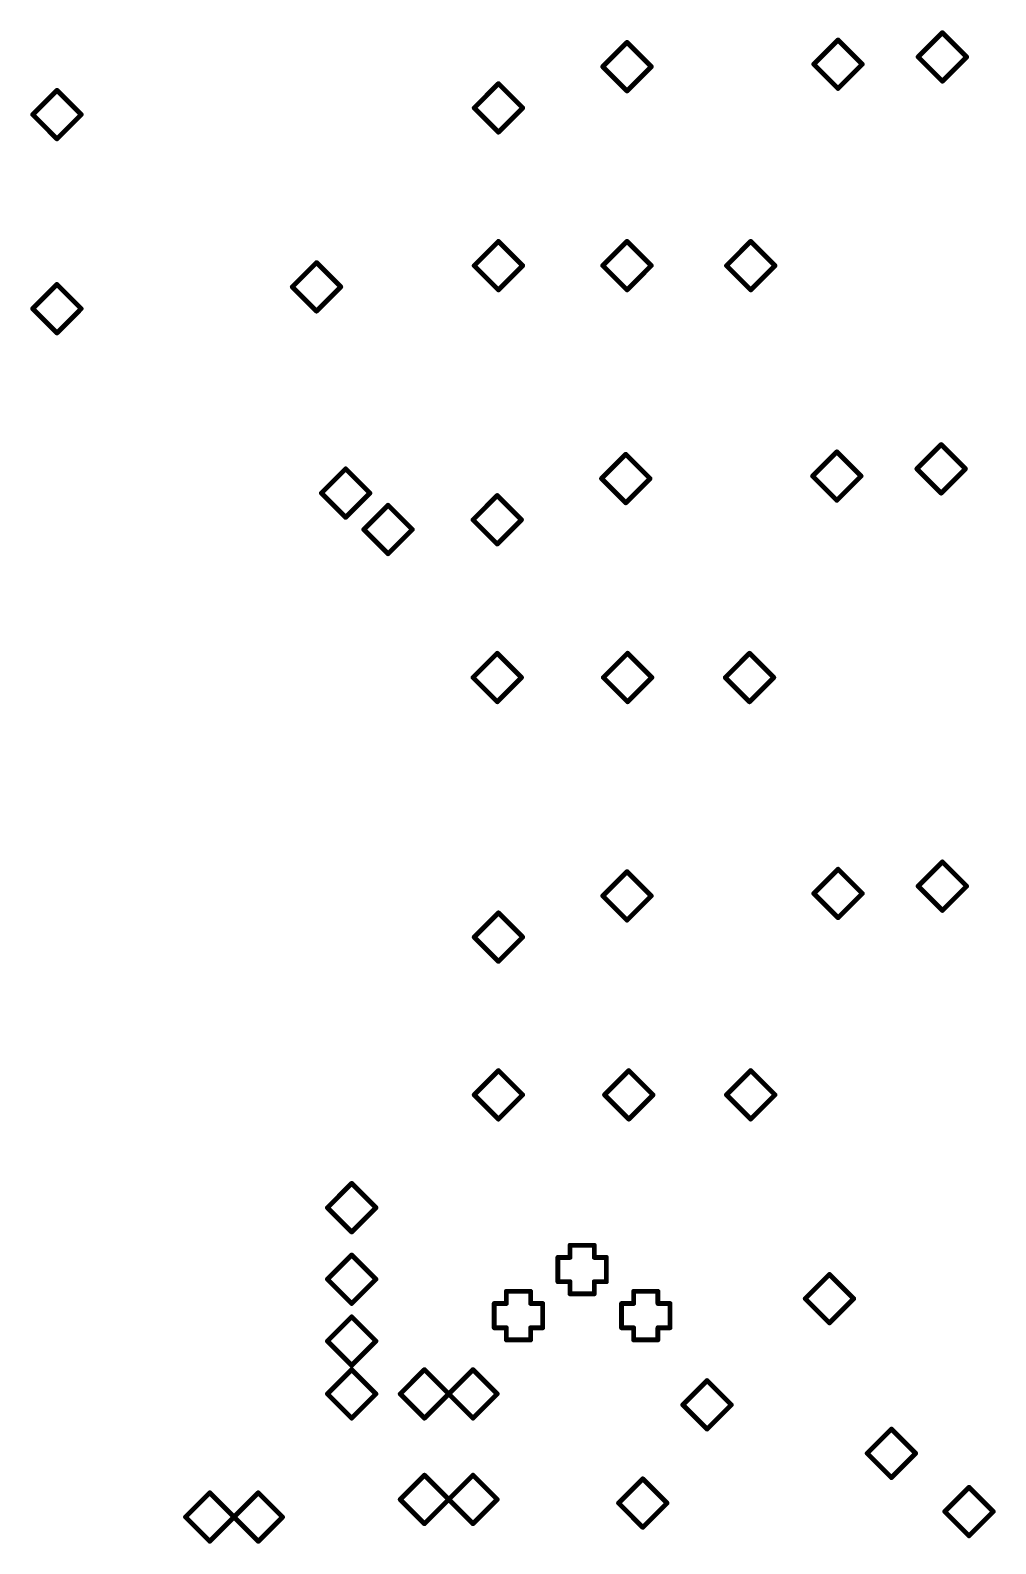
# Model space of a CAD drawing. Header units: inches. Extents: x 0 to 280, y 0 to 265.
# Drawn here: x 38.5 to 78.3, y 68.9 to 131.3 of the extents above; entities that cross this region are included whole.
import ezdxf

# ---------------------------------------------------------------- set-up
doc = ezdxf.new("R2010")
doc.units = ezdxf.units.IN
doc.layers.add('Drill Drawing', color=1, linetype='Continuous')

msp = doc.modelspace()

# ---------------------------------------------------------------- linework, layer by layer
at = {"layer": 'Drill Drawing'}
for points in [[(75.1, 130.175, 0.2, 0.2, 0), (76.1, 131.175, 0.2, 0.2, 0)], [(76.1, 131.175, 0.2, 0.2, 0), (77.1, 130.175, 0.2, 0.2, 0)], [(62.1, 129.775, 0.2, 0.2, 0), (63.1, 130.775, 0.2, 0.2, 0)], [(63.1, 130.775, 0.2, 0.2, 0), (64.1, 129.775, 0.2, 0.2, 0)], [(70.8, 129.875, 0.2, 0.2, 0), (71.8, 130.875, 0.2, 0.2, 0)], [(71.8, 130.875, 0.2, 0.2, 0), (72.8, 129.875, 0.2, 0.2, 0)], [(62.1, 129.775, 0.2, 0.2, 0), (63.1, 128.775, 0.2, 0.2, 0)], [(63.1, 128.775, 0.2, 0.2, 0), (64.1, 129.775, 0.2, 0.2, 0)], [(70.8, 129.875, 0.2, 0.2, 0), (71.8, 128.875, 0.2, 0.2, 0)], [(71.8, 128.875, 0.2, 0.2, 0), (72.8, 129.875, 0.2, 0.2, 0)], [(75.1, 130.175, 0.2, 0.2, 0), (76.1, 129.175, 0.2, 0.2, 0)], [(76.1, 129.175, 0.2, 0.2, 0), (77.1, 130.175, 0.2, 0.2, 0)], [(56.8, 128.075, 0.2, 0.2, 0), (57.8, 129.075, 0.2, 0.2, 0)], [(57.8, 129.075, 0.2, 0.2, 0), (58.8, 128.075, 0.2, 0.2, 0)], [(38.6, 127.8, 0.2, 0.2, 0), (39.6, 128.8, 0.2, 0.2, 0)], [(39.6, 128.8, 0.2, 0.2, 0), (40.6, 127.8, 0.2, 0.2, 0)], [(38.6, 127.8, 0.2, 0.2, 0), (39.6, 126.8, 0.2, 0.2, 0)], [(39.6, 126.8, 0.2, 0.2, 0), (40.6, 127.8, 0.2, 0.2, 0)], [(56.8, 128.075, 0.2, 0.2, 0), (57.8, 127.075, 0.2, 0.2, 0)], [(57.8, 127.075, 0.2, 0.2, 0), (58.8, 128.075, 0.2, 0.2, 0)], [(56.8, 121.575, 0.2, 0.2, 0), (57.8, 122.575, 0.2, 0.2, 0)], [(57.8, 122.575, 0.2, 0.2, 0), (58.8, 121.575, 0.2, 0.2, 0)], [(62.1, 121.575, 0.2, 0.2, 0), (63.1, 122.575, 0.2, 0.2, 0)], [(63.1, 122.575, 0.2, 0.2, 0), (64.1, 121.575, 0.2, 0.2, 0)], [(67.2, 121.575, 0.2, 0.2, 0), (68.2, 122.575, 0.2, 0.2, 0)], [(68.2, 122.575, 0.2, 0.2, 0), (69.2, 121.575, 0.2, 0.2, 0)], [(49.3, 120.7, 0.2, 0.2, 0), (50.3, 121.7, 0.2, 0.2, 0)], [(50.3, 121.7, 0.2, 0.2, 0), (51.3, 120.7, 0.2, 0.2, 0)], [(56.8, 121.575, 0.2, 0.2, 0), (57.8, 120.575, 0.2, 0.2, 0)], [(57.8, 120.575, 0.2, 0.2, 0), (58.8, 121.575, 0.2, 0.2, 0)], [(62.1, 121.575, 0.2, 0.2, 0), (63.1, 120.575, 0.2, 0.2, 0)], [(63.1, 120.575, 0.2, 0.2, 0), (64.1, 121.575, 0.2, 0.2, 0)], [(67.2, 121.575, 0.2, 0.2, 0), (68.2, 120.575, 0.2, 0.2, 0)], [(68.2, 120.575, 0.2, 0.2, 0), (69.2, 121.575, 0.2, 0.2, 0)], [(38.6, 119.8, 0.2, 0.2, 0), (39.6, 120.8, 0.2, 0.2, 0)], [(39.6, 120.8, 0.2, 0.2, 0), (40.6, 119.8, 0.2, 0.2, 0)], [(49.3, 120.7, 0.2, 0.2, 0), (50.3, 119.7, 0.2, 0.2, 0)], [(50.3, 119.7, 0.2, 0.2, 0), (51.3, 120.7, 0.2, 0.2, 0)], [(38.6, 119.8, 0.2, 0.2, 0), (39.6, 118.8, 0.2, 0.2, 0)], [(39.6, 118.8, 0.2, 0.2, 0), (40.6, 119.8, 0.2, 0.2, 0)], [(75.05, 113.2, 0.2, 0.2, 0), (76.05, 114.2, 0.2, 0.2, 0)], [(76.05, 114.2, 0.2, 0.2, 0), (77.05, 113.2, 0.2, 0.2, 0)], [(62.05, 112.8, 0.2, 0.2, 0), (63.05, 113.8, 0.2, 0.2, 0)], [(63.05, 113.8, 0.2, 0.2, 0), (64.05, 112.8, 0.2, 0.2, 0)], [(70.75, 112.9, 0.2, 0.2, 0), (71.75, 113.9, 0.2, 0.2, 0)], [(71.75, 113.9, 0.2, 0.2, 0), (72.75, 112.9, 0.2, 0.2, 0)], [(50.5, 112.2, 0.2, 0.2, 0), (51.5, 113.2, 0.2, 0.2, 0)], [(51.5, 113.2, 0.2, 0.2, 0), (52.5, 112.2, 0.2, 0.2, 0)], [(62.05, 112.8, 0.2, 0.2, 0), (63.05, 111.8, 0.2, 0.2, 0)], [(63.05, 111.8, 0.2, 0.2, 0), (64.05, 112.8, 0.2, 0.2, 0)], [(70.75, 112.9, 0.2, 0.2, 0), (71.75, 111.9, 0.2, 0.2, 0)], [(71.75, 111.9, 0.2, 0.2, 0), (72.75, 112.9, 0.2, 0.2, 0)], [(75.05, 113.2, 0.2, 0.2, 0), (76.05, 112.2, 0.2, 0.2, 0)], [(76.05, 112.2, 0.2, 0.2, 0), (77.05, 113.2, 0.2, 0.2, 0)], [(50.5, 112.2, 0.2, 0.2, 0), (51.5, 111.2, 0.2, 0.2, 0)], [(51.5, 111.2, 0.2, 0.2, 0), (52.5, 112.2, 0.2, 0.2, 0)], [(52.25, 110.7, 0.2, 0.2, 0), (53.25, 111.7, 0.2, 0.2, 0)], [(53.25, 111.7, 0.2, 0.2, 0), (54.25, 110.7, 0.2, 0.2, 0)], [(56.75, 111.1, 0.2, 0.2, 0), (57.75, 112.1, 0.2, 0.2, 0)], [(57.75, 112.1, 0.2, 0.2, 0), (58.75, 111.1, 0.2, 0.2, 0)], [(56.75, 111.1, 0.2, 0.2, 0), (57.75, 110.1, 0.2, 0.2, 0)], [(57.75, 110.1, 0.2, 0.2, 0), (58.75, 111.1, 0.2, 0.2, 0)], [(52.25, 110.7, 0.2, 0.2, 0), (53.25, 109.7, 0.2, 0.2, 0)], [(53.25, 109.7, 0.2, 0.2, 0), (54.25, 110.7, 0.2, 0.2, 0)], [(56.75, 104.6, 0.2, 0.2, 0), (57.75, 105.6, 0.2, 0.2, 0)], [(57.75, 105.6, 0.2, 0.2, 0), (58.75, 104.6, 0.2, 0.2, 0)], [(62.124, 104.6, 0.2, 0.2, 0), (63.124, 105.6, 0.2, 0.2, 0)], [(63.124, 105.6, 0.2, 0.2, 0), (64.124, 104.6, 0.2, 0.2, 0)], [(67.15, 104.6, 0.2, 0.2, 0), (68.15, 105.6, 0.2, 0.2, 0)], [(68.15, 105.6, 0.2, 0.2, 0), (69.15, 104.6, 0.2, 0.2, 0)], [(56.75, 104.6, 0.2, 0.2, 0), (57.75, 103.6, 0.2, 0.2, 0)], [(57.75, 103.6, 0.2, 0.2, 0), (58.75, 104.6, 0.2, 0.2, 0)], [(62.124, 104.6, 0.2, 0.2, 0), (63.124, 103.6, 0.2, 0.2, 0)], [(63.124, 103.6, 0.2, 0.2, 0), (64.124, 104.6, 0.2, 0.2, 0)], [(67.15, 104.6, 0.2, 0.2, 0), (68.15, 103.6, 0.2, 0.2, 0)], [(68.15, 103.6, 0.2, 0.2, 0), (69.15, 104.6, 0.2, 0.2, 0)], [(62.1, 95.6, 0.2, 0.2, 0), (63.1, 96.6, 0.2, 0.2, 0)], [(63.1, 96.6, 0.2, 0.2, 0), (64.1, 95.6, 0.2, 0.2, 0)], [(70.8, 95.7, 0.2, 0.2, 0), (71.8, 96.7, 0.2, 0.2, 0)], [(71.8, 96.7, 0.2, 0.2, 0), (72.8, 95.7, 0.2, 0.2, 0)], [(75.1, 96, 0.2, 0.2, 0), (76.1, 97, 0.2, 0.2, 0)], [(76.1, 97, 0.2, 0.2, 0), (77.1, 96, 0.2, 0.2, 0)], [(75.1, 96, 0.2, 0.2, 0), (76.1, 95, 0.2, 0.2, 0)], [(76.1, 95, 0.2, 0.2, 0), (77.1, 96, 0.2, 0.2, 0)], [(62.1, 95.6, 0.2, 0.2, 0), (63.1, 94.6, 0.2, 0.2, 0)], [(63.1, 94.6, 0.2, 0.2, 0), (64.1, 95.6, 0.2, 0.2, 0)], [(70.8, 95.7, 0.2, 0.2, 0), (71.8, 94.7, 0.2, 0.2, 0)], [(71.8, 94.7, 0.2, 0.2, 0), (72.8, 95.7, 0.2, 0.2, 0)], [(56.8, 93.9, 0.2, 0.2, 0), (57.8, 94.9, 0.2, 0.2, 0)], [(57.8, 94.9, 0.2, 0.2, 0), (58.8, 93.9, 0.2, 0.2, 0)], [(56.8, 93.9, 0.2, 0.2, 0), (57.8, 92.9, 0.2, 0.2, 0)], [(57.8, 92.9, 0.2, 0.2, 0), (58.8, 93.9, 0.2, 0.2, 0)], [(56.8, 87.4, 0.2, 0.2, 0), (57.8, 88.4, 0.2, 0.2, 0)], [(57.8, 88.4, 0.2, 0.2, 0), (58.8, 87.4, 0.2, 0.2, 0)], [(62.174, 87.4, 0.2, 0.2, 0), (63.174, 88.4, 0.2, 0.2, 0)], [(63.174, 88.4, 0.2, 0.2, 0), (64.174, 87.4, 0.2, 0.2, 0)], [(67.2, 87.4, 0.2, 0.2, 0), (68.2, 88.4, 0.2, 0.2, 0)], [(68.2, 88.4, 0.2, 0.2, 0), (69.2, 87.4, 0.2, 0.2, 0)], [(56.8, 87.4, 0.2, 0.2, 0), (57.8, 86.4, 0.2, 0.2, 0)], [(57.8, 86.4, 0.2, 0.2, 0), (58.8, 87.4, 0.2, 0.2, 0)], [(62.174, 87.4, 0.2, 0.2, 0), (63.174, 86.4, 0.2, 0.2, 0)], [(63.174, 86.4, 0.2, 0.2, 0), (64.174, 87.4, 0.2, 0.2, 0)], [(67.2, 87.4, 0.2, 0.2, 0), (68.2, 86.4, 0.2, 0.2, 0)], [(68.2, 86.4, 0.2, 0.2, 0), (69.2, 87.4, 0.2, 0.2, 0)], [(50.75, 82.75, 0.2, 0.2, 0), (51.75, 83.75, 0.2, 0.2, 0)], [(51.75, 83.75, 0.2, 0.2, 0), (52.75, 82.75, 0.2, 0.2, 0)], [(50.75, 82.75, 0.2, 0.2, 0), (51.75, 81.75, 0.2, 0.2, 0)], [(51.75, 81.75, 0.2, 0.2, 0), (52.75, 82.75, 0.2, 0.2, 0)], [(60.75, 80.7, 0.2, 0.2, 0), (60.75, 81.2, 0.2, 0.2, 0)], [(60.75, 81.2, 0.2, 0.2, 0), (61.75, 81.2, 0.2, 0.2, 0)], [(61.75, 80.7, 0.2, 0.2, 0), (61.75, 81.2, 0.2, 0.2, 0)], [(50.75, 79.8, 0.2, 0.2, 0), (51.75, 80.8, 0.2, 0.2, 0)], [(51.75, 80.8, 0.2, 0.2, 0), (52.75, 79.8, 0.2, 0.2, 0)], [(60.25, 79.7, 0.2, 0.2, 0), (60.25, 80.7, 0.2, 0.2, 0)], [(60.25, 80.7, 0.2, 0.2, 0), (60.75, 80.7, 0.2, 0.2, 0)], [(61.75, 80.7, 0.2, 0.2, 0), (62.25, 80.7, 0.2, 0.2, 0)], [(62.25, 79.7, 0.2, 0.2, 0), (62.25, 80.7, 0.2, 0.2, 0)], [(50.75, 79.8, 0.2, 0.2, 0), (51.75, 78.8, 0.2, 0.2, 0)], [(51.75, 78.8, 0.2, 0.2, 0), (52.75, 79.8, 0.2, 0.2, 0)], [(70.446, 79, 0.2, 0.2, 0), (71.446, 80, 0.2, 0.2, 0)], [(71.446, 80, 0.2, 0.2, 0), (72.446, 79, 0.2, 0.2, 0)], [(58.126, 78.8, 0.2, 0.2, 0), (58.126, 79.3, 0.2, 0.2, 0)], [(58.126, 79.3, 0.2, 0.2, 0), (59.126, 79.3, 0.2, 0.2, 0)], [(59.126, 78.8, 0.2, 0.2, 0), (59.126, 79.3, 0.2, 0.2, 0)], [(60.25, 79.7, 0.2, 0.2, 0), (60.75, 79.7, 0.2, 0.2, 0)], [(60.75, 79.2, 0.2, 0.2, 0), (60.75, 79.7, 0.2, 0.2, 0)], [(60.75, 79.2, 0.2, 0.2, 0), (61.75, 79.2, 0.2, 0.2, 0)], [(61.75, 79.7, 0.2, 0.2, 0), (62.25, 79.7, 0.2, 0.2, 0)], [(61.75, 79.2, 0.2, 0.2, 0), (61.75, 79.7, 0.2, 0.2, 0)], [(63.374, 78.8, 0.2, 0.2, 0), (63.374, 79.3, 0.2, 0.2, 0)], [(63.374, 79.3, 0.2, 0.2, 0), (64.374, 79.3, 0.2, 0.2, 0)], [(64.374, 78.8, 0.2, 0.2, 0), (64.374, 79.3, 0.2, 0.2, 0)], [(57.626, 77.8, 0.2, 0.2, 0), (57.626, 78.8, 0.2, 0.2, 0)], [(57.626, 78.8, 0.2, 0.2, 0), (58.126, 78.8, 0.2, 0.2, 0)], [(59.126, 78.8, 0.2, 0.2, 0), (59.626, 78.8, 0.2, 0.2, 0)], [(59.626, 77.8, 0.2, 0.2, 0), (59.626, 78.8, 0.2, 0.2, 0)], [(62.874, 77.8, 0.2, 0.2, 0), (62.874, 78.8, 0.2, 0.2, 0)], [(62.874, 78.8, 0.2, 0.2, 0), (63.374, 78.8, 0.2, 0.2, 0)], [(64.374, 78.8, 0.2, 0.2, 0), (64.874, 78.8, 0.2, 0.2, 0)], [(64.874, 77.8, 0.2, 0.2, 0), (64.874, 78.8, 0.2, 0.2, 0)], [(70.446, 79, 0.2, 0.2, 0), (71.446, 78, 0.2, 0.2, 0)], [(71.446, 78, 0.2, 0.2, 0), (72.446, 79, 0.2, 0.2, 0)], [(50.75, 77.25, 0.2, 0.2, 0), (51.75, 78.25, 0.2, 0.2, 0)], [(51.75, 78.25, 0.2, 0.2, 0), (52.75, 77.25, 0.2, 0.2, 0)], [(50.75, 77.25, 0.2, 0.2, 0), (51.75, 76.25, 0.2, 0.2, 0)], [(51.75, 76.25, 0.2, 0.2, 0), (52.75, 77.25, 0.2, 0.2, 0)], [(57.626, 77.8, 0.2, 0.2, 0), (58.126, 77.8, 0.2, 0.2, 0)], [(58.126, 77.3, 0.2, 0.2, 0), (58.126, 77.8, 0.2, 0.2, 0)], [(58.126, 77.3, 0.2, 0.2, 0), (59.126, 77.3, 0.2, 0.2, 0)], [(59.126, 77.8, 0.2, 0.2, 0), (59.626, 77.8, 0.2, 0.2, 0)], [(59.126, 77.3, 0.2, 0.2, 0), (59.126, 77.8, 0.2, 0.2, 0)], [(62.874, 77.8, 0.2, 0.2, 0), (63.374, 77.8, 0.2, 0.2, 0)], [(63.374, 77.3, 0.2, 0.2, 0), (63.374, 77.8, 0.2, 0.2, 0)], [(63.374, 77.3, 0.2, 0.2, 0), (64.374, 77.3, 0.2, 0.2, 0)], [(64.374, 77.8, 0.2, 0.2, 0), (64.874, 77.8, 0.2, 0.2, 0)], [(64.374, 77.3, 0.2, 0.2, 0), (64.374, 77.8, 0.2, 0.2, 0)], [(50.75, 75.075, 0.2, 0.2, 0), (51.75, 76.075, 0.2, 0.2, 0)], [(51.75, 76.075, 0.2, 0.2, 0), (52.75, 75.075, 0.2, 0.2, 0)], [(53.75, 75.075, 0.2, 0.2, 0), (54.75, 76.075, 0.2, 0.2, 0)], [(54.75, 76.075, 0.2, 0.2, 0), (55.75, 75.075, 0.2, 0.2, 0)], [(55.75, 75.075, 0.2, 0.2, 0), (56.75, 76.075, 0.2, 0.2, 0)], [(56.75, 76.075, 0.2, 0.2, 0), (57.75, 75.075, 0.2, 0.2, 0)], [(65.4, 74.625, 0.2, 0.2, 0), (66.4, 75.625, 0.2, 0.2, 0)], [(66.4, 75.625, 0.2, 0.2, 0), (67.4, 74.625, 0.2, 0.2, 0)], [(50.75, 75.075, 0.2, 0.2, 0), (51.75, 74.075, 0.2, 0.2, 0)], [(51.75, 74.075, 0.2, 0.2, 0), (52.75, 75.075, 0.2, 0.2, 0)], [(53.75, 75.075, 0.2, 0.2, 0), (54.75, 74.075, 0.2, 0.2, 0)], [(54.75, 74.075, 0.2, 0.2, 0), (55.75, 75.075, 0.2, 0.2, 0)], [(55.75, 75.075, 0.2, 0.2, 0), (56.75, 74.075, 0.2, 0.2, 0)], [(56.75, 74.075, 0.2, 0.2, 0), (57.75, 75.075, 0.2, 0.2, 0)], [(65.4, 74.625, 0.2, 0.2, 0), (66.4, 73.625, 0.2, 0.2, 0)], [(66.4, 73.625, 0.2, 0.2, 0), (67.4, 74.625, 0.2, 0.2, 0)], [(73, 72.625, 0.2, 0.2, 0), (74, 73.625, 0.2, 0.2, 0)], [(74, 73.625, 0.2, 0.2, 0), (75, 72.625, 0.2, 0.2, 0)], [(73, 72.625, 0.2, 0.2, 0), (74, 71.625, 0.2, 0.2, 0)], [(74, 71.625, 0.2, 0.2, 0), (75, 72.625, 0.2, 0.2, 0)], [(53.75, 70.725, 0.2, 0.2, 0), (54.75, 71.725, 0.2, 0.2, 0)], [(54.75, 71.725, 0.2, 0.2, 0), (55.75, 70.725, 0.2, 0.2, 0)], [(55.75, 70.725, 0.2, 0.2, 0), (56.75, 71.725, 0.2, 0.2, 0)], [(56.75, 71.725, 0.2, 0.2, 0), (57.75, 70.725, 0.2, 0.2, 0)], [(62.75, 70.575, 0.2, 0.2, 0), (63.75, 71.575, 0.2, 0.2, 0)], [(63.75, 71.575, 0.2, 0.2, 0), (64.75, 70.575, 0.2, 0.2, 0)], [(76.2, 70.225, 0.2, 0.2, 0), (77.2, 71.225, 0.2, 0.2, 0)], [(77.2, 71.225, 0.2, 0.2, 0), (78.2, 70.225, 0.2, 0.2, 0)], [(44.9, 70, 0.2, 0.2, 0), (45.9, 71, 0.2, 0.2, 0)], [(45.9, 71, 0.2, 0.2, 0), (46.9, 70, 0.2, 0.2, 0)], [(46.9, 70, 0.2, 0.2, 0), (47.9, 71, 0.2, 0.2, 0)], [(47.9, 71, 0.2, 0.2, 0), (48.9, 70, 0.2, 0.2, 0)], [(53.75, 70.725, 0.2, 0.2, 0), (54.75, 69.725, 0.2, 0.2, 0)], [(54.75, 69.725, 0.2, 0.2, 0), (55.75, 70.725, 0.2, 0.2, 0)], [(55.75, 70.725, 0.2, 0.2, 0), (56.75, 69.725, 0.2, 0.2, 0)], [(56.75, 69.725, 0.2, 0.2, 0), (57.75, 70.725, 0.2, 0.2, 0)], [(62.75, 70.575, 0.2, 0.2, 0), (63.75, 69.575, 0.2, 0.2, 0)], [(63.75, 69.575, 0.2, 0.2, 0), (64.75, 70.575, 0.2, 0.2, 0)], [(44.9, 70, 0.2, 0.2, 0), (45.9, 69, 0.2, 0.2, 0)], [(45.9, 69, 0.2, 0.2, 0), (46.9, 70, 0.2, 0.2, 0)], [(46.9, 70, 0.2, 0.2, 0), (47.9, 69, 0.2, 0.2, 0)], [(47.9, 69, 0.2, 0.2, 0), (48.9, 70, 0.2, 0.2, 0)], [(76.2, 70.225, 0.2, 0.2, 0), (77.2, 69.225, 0.2, 0.2, 0)], [(77.2, 69.225, 0.2, 0.2, 0), (78.2, 70.225, 0.2, 0.2, 0)]]:
    msp.add_lwpolyline(points, format="xyseb", dxfattribs=at)
for points in [[(76.05, 131.175, 0.1, 0.1, 1), (76.15, 131.175, 0.1, 0.1, 1)], [(76.05, 131.175, 0.1, 0.1, 1), (76.15, 131.175, 0.1, 0.1, 1)], [(63.05, 130.775, 0.1, 0.1, 1), (63.15, 130.775, 0.1, 0.1, 1)], [(63.05, 130.775, 0.1, 0.1, 1), (63.15, 130.775, 0.1, 0.1, 1)], [(71.75, 130.875, 0.1, 0.1, 1), (71.85, 130.875, 0.1, 0.1, 1)], [(71.75, 130.875, 0.1, 0.1, 1), (71.85, 130.875, 0.1, 0.1, 1)], [(62.05, 129.775, 0.1, 0.1, 1), (62.15, 129.775, 0.1, 0.1, 1)], [(62.05, 129.775, 0.1, 0.1, 1), (62.15, 129.775, 0.1, 0.1, 1)], [(64.05, 129.775, 0.1, 0.1, 1), (64.15, 129.775, 0.1, 0.1, 1)], [(64.05, 129.775, 0.1, 0.1, 1), (64.15, 129.775, 0.1, 0.1, 1)], [(70.75, 129.875, 0.1, 0.1, 1), (70.85, 129.875, 0.1, 0.1, 1)], [(70.75, 129.875, 0.1, 0.1, 1), (70.85, 129.875, 0.1, 0.1, 1)], [(72.75, 129.875, 0.1, 0.1, 1), (72.85, 129.875, 0.1, 0.1, 1)], [(72.75, 129.875, 0.1, 0.1, 1), (72.85, 129.875, 0.1, 0.1, 1)], [(75.05, 130.175, 0.1, 0.1, 1), (75.15, 130.175, 0.1, 0.1, 1)], [(75.05, 130.175, 0.1, 0.1, 1), (75.15, 130.175, 0.1, 0.1, 1)], [(77.05, 130.175, 0.1, 0.1, 1), (77.15, 130.175, 0.1, 0.1, 1)], [(77.05, 130.175, 0.1, 0.1, 1), (77.15, 130.175, 0.1, 0.1, 1)], [(57.75, 129.075, 0.1, 0.1, 1), (57.85, 129.075, 0.1, 0.1, 1)], [(57.75, 129.075, 0.1, 0.1, 1), (57.85, 129.075, 0.1, 0.1, 1)], [(76.05, 129.175, 0.1, 0.1, 1), (76.15, 129.175, 0.1, 0.1, 1)], [(76.05, 129.175, 0.1, 0.1, 1), (76.15, 129.175, 0.1, 0.1, 1)], [(39.55, 128.8, 0.1, 0.1, 1), (39.65, 128.8, 0.1, 0.1, 1)], [(39.55, 128.8, 0.1, 0.1, 1), (39.65, 128.8, 0.1, 0.1, 1)], [(63.05, 128.775, 0.1, 0.1, 1), (63.15, 128.775, 0.1, 0.1, 1)], [(63.05, 128.775, 0.1, 0.1, 1), (63.15, 128.775, 0.1, 0.1, 1)], [(71.75, 128.875, 0.1, 0.1, 1), (71.85, 128.875, 0.1, 0.1, 1)], [(71.75, 128.875, 0.1, 0.1, 1), (71.85, 128.875, 0.1, 0.1, 1)], [(38.55, 127.8, 0.1, 0.1, 1), (38.65, 127.8, 0.1, 0.1, 1)], [(38.55, 127.8, 0.1, 0.1, 1), (38.65, 127.8, 0.1, 0.1, 1)], [(40.55, 127.8, 0.1, 0.1, 1), (40.65, 127.8, 0.1, 0.1, 1)], [(40.55, 127.8, 0.1, 0.1, 1), (40.65, 127.8, 0.1, 0.1, 1)], [(56.75, 128.075, 0.1, 0.1, 1), (56.85, 128.075, 0.1, 0.1, 1)], [(56.75, 128.075, 0.1, 0.1, 1), (56.85, 128.075, 0.1, 0.1, 1)], [(58.75, 128.075, 0.1, 0.1, 1), (58.85, 128.075, 0.1, 0.1, 1)], [(58.75, 128.075, 0.1, 0.1, 1), (58.85, 128.075, 0.1, 0.1, 1)], [(39.55, 126.8, 0.1, 0.1, 1), (39.65, 126.8, 0.1, 0.1, 1)], [(39.55, 126.8, 0.1, 0.1, 1), (39.65, 126.8, 0.1, 0.1, 1)], [(57.75, 127.075, 0.1, 0.1, 1), (57.85, 127.075, 0.1, 0.1, 1)], [(57.75, 127.075, 0.1, 0.1, 1), (57.85, 127.075, 0.1, 0.1, 1)], [(57.75, 122.575, 0.1, 0.1, 1), (57.85, 122.575, 0.1, 0.1, 1)], [(57.75, 122.575, 0.1, 0.1, 1), (57.85, 122.575, 0.1, 0.1, 1)], [(63.05, 122.575, 0.1, 0.1, 1), (63.15, 122.575, 0.1, 0.1, 1)], [(63.05, 122.575, 0.1, 0.1, 1), (63.15, 122.575, 0.1, 0.1, 1)], [(68.15, 122.575, 0.1, 0.1, 1), (68.25, 122.575, 0.1, 0.1, 1)], [(68.15, 122.575, 0.1, 0.1, 1), (68.25, 122.575, 0.1, 0.1, 1)], [(50.25, 121.7, 0.1, 0.1, 1), (50.35, 121.7, 0.1, 0.1, 1)], [(50.25, 121.7, 0.1, 0.1, 1), (50.35, 121.7, 0.1, 0.1, 1)], [(56.75, 121.575, 0.1, 0.1, 1), (56.85, 121.575, 0.1, 0.1, 1)], [(56.75, 121.575, 0.1, 0.1, 1), (56.85, 121.575, 0.1, 0.1, 1)], [(58.75, 121.575, 0.1, 0.1, 1), (58.85, 121.575, 0.1, 0.1, 1)], [(58.75, 121.575, 0.1, 0.1, 1), (58.85, 121.575, 0.1, 0.1, 1)], [(62.05, 121.575, 0.1, 0.1, 1), (62.15, 121.575, 0.1, 0.1, 1)], [(62.05, 121.575, 0.1, 0.1, 1), (62.15, 121.575, 0.1, 0.1, 1)], [(64.05, 121.575, 0.1, 0.1, 1), (64.15, 121.575, 0.1, 0.1, 1)], [(64.05, 121.575, 0.1, 0.1, 1), (64.15, 121.575, 0.1, 0.1, 1)], [(67.15, 121.575, 0.1, 0.1, 1), (67.25, 121.575, 0.1, 0.1, 1)], [(67.15, 121.575, 0.1, 0.1, 1), (67.25, 121.575, 0.1, 0.1, 1)], [(69.15, 121.575, 0.1, 0.1, 1), (69.25, 121.575, 0.1, 0.1, 1)], [(69.15, 121.575, 0.1, 0.1, 1), (69.25, 121.575, 0.1, 0.1, 1)], [(39.55, 120.8, 0.1, 0.1, 1), (39.65, 120.8, 0.1, 0.1, 1)], [(39.55, 120.8, 0.1, 0.1, 1), (39.65, 120.8, 0.1, 0.1, 1)], [(49.25, 120.7, 0.1, 0.1, 1), (49.35, 120.7, 0.1, 0.1, 1)], [(49.25, 120.7, 0.1, 0.1, 1), (49.35, 120.7, 0.1, 0.1, 1)], [(51.25, 120.7, 0.1, 0.1, 1), (51.35, 120.7, 0.1, 0.1, 1)], [(51.25, 120.7, 0.1, 0.1, 1), (51.35, 120.7, 0.1, 0.1, 1)], [(57.75, 120.575, 0.1, 0.1, 1), (57.85, 120.575, 0.1, 0.1, 1)], [(57.75, 120.575, 0.1, 0.1, 1), (57.85, 120.575, 0.1, 0.1, 1)], [(63.05, 120.575, 0.1, 0.1, 1), (63.15, 120.575, 0.1, 0.1, 1)], [(63.05, 120.575, 0.1, 0.1, 1), (63.15, 120.575, 0.1, 0.1, 1)], [(68.15, 120.575, 0.1, 0.1, 1), (68.25, 120.575, 0.1, 0.1, 1)], [(68.15, 120.575, 0.1, 0.1, 1), (68.25, 120.575, 0.1, 0.1, 1)], [(38.55, 119.8, 0.1, 0.1, 1), (38.65, 119.8, 0.1, 0.1, 1)], [(38.55, 119.8, 0.1, 0.1, 1), (38.65, 119.8, 0.1, 0.1, 1)], [(40.55, 119.8, 0.1, 0.1, 1), (40.65, 119.8, 0.1, 0.1, 1)], [(40.55, 119.8, 0.1, 0.1, 1), (40.65, 119.8, 0.1, 0.1, 1)], [(50.25, 119.7, 0.1, 0.1, 1), (50.35, 119.7, 0.1, 0.1, 1)], [(50.25, 119.7, 0.1, 0.1, 1), (50.35, 119.7, 0.1, 0.1, 1)], [(39.55, 118.8, 0.1, 0.1, 1), (39.65, 118.8, 0.1, 0.1, 1)], [(39.55, 118.8, 0.1, 0.1, 1), (39.65, 118.8, 0.1, 0.1, 1)], [(76, 114.2, 0.1, 0.1, 1), (76.1, 114.2, 0.1, 0.1, 1)], [(76, 114.2, 0.1, 0.1, 1), (76.1, 114.2, 0.1, 0.1, 1)], [(63, 113.8, 0.1, 0.1, 1), (63.1, 113.8, 0.1, 0.1, 1)], [(63, 113.8, 0.1, 0.1, 1), (63.1, 113.8, 0.1, 0.1, 1)], [(71.7, 113.9, 0.1, 0.1, 1), (71.8, 113.9, 0.1, 0.1, 1)], [(71.7, 113.9, 0.1, 0.1, 1), (71.8, 113.9, 0.1, 0.1, 1)], [(51.45, 113.2, 0.1, 0.1, 1), (51.55, 113.2, 0.1, 0.1, 1)], [(51.45, 113.2, 0.1, 0.1, 1), (51.55, 113.2, 0.1, 0.1, 1)], [(62, 112.8, 0.1, 0.1, 1), (62.1, 112.8, 0.1, 0.1, 1)], [(62, 112.8, 0.1, 0.1, 1), (62.1, 112.8, 0.1, 0.1, 1)], [(64, 112.8, 0.1, 0.1, 1), (64.1, 112.8, 0.1, 0.1, 1)], [(64, 112.8, 0.1, 0.1, 1), (64.1, 112.8, 0.1, 0.1, 1)], [(70.7, 112.9, 0.1, 0.1, 1), (70.8, 112.9, 0.1, 0.1, 1)], [(70.7, 112.9, 0.1, 0.1, 1), (70.8, 112.9, 0.1, 0.1, 1)], [(72.7, 112.9, 0.1, 0.1, 1), (72.8, 112.9, 0.1, 0.1, 1)], [(72.7, 112.9, 0.1, 0.1, 1), (72.8, 112.9, 0.1, 0.1, 1)], [(75, 113.2, 0.1, 0.1, 1), (75.1, 113.2, 0.1, 0.1, 1)], [(75, 113.2, 0.1, 0.1, 1), (75.1, 113.2, 0.1, 0.1, 1)], [(77, 113.2, 0.1, 0.1, 1), (77.1, 113.2, 0.1, 0.1, 1)], [(77, 113.2, 0.1, 0.1, 1), (77.1, 113.2, 0.1, 0.1, 1)], [(50.45, 112.2, 0.1, 0.1, 1), (50.55, 112.2, 0.1, 0.1, 1)], [(50.45, 112.2, 0.1, 0.1, 1), (50.55, 112.2, 0.1, 0.1, 1)], [(52.45, 112.2, 0.1, 0.1, 1), (52.55, 112.2, 0.1, 0.1, 1)], [(52.45, 112.2, 0.1, 0.1, 1), (52.55, 112.2, 0.1, 0.1, 1)], [(76, 112.2, 0.1, 0.1, 1), (76.1, 112.2, 0.1, 0.1, 1)], [(76, 112.2, 0.1, 0.1, 1), (76.1, 112.2, 0.1, 0.1, 1)], [(53.2, 111.7, 0.1, 0.1, 1), (53.3, 111.7, 0.1, 0.1, 1)], [(53.2, 111.7, 0.1, 0.1, 1), (53.3, 111.7, 0.1, 0.1, 1)], [(57.7, 112.1, 0.1, 0.1, 1), (57.8, 112.1, 0.1, 0.1, 1)], [(57.7, 112.1, 0.1, 0.1, 1), (57.8, 112.1, 0.1, 0.1, 1)], [(63, 111.8, 0.1, 0.1, 1), (63.1, 111.8, 0.1, 0.1, 1)], [(63, 111.8, 0.1, 0.1, 1), (63.1, 111.8, 0.1, 0.1, 1)], [(71.7, 111.9, 0.1, 0.1, 1), (71.8, 111.9, 0.1, 0.1, 1)], [(71.7, 111.9, 0.1, 0.1, 1), (71.8, 111.9, 0.1, 0.1, 1)], [(51.45, 111.2, 0.1, 0.1, 1), (51.55, 111.2, 0.1, 0.1, 1)], [(51.45, 111.2, 0.1, 0.1, 1), (51.55, 111.2, 0.1, 0.1, 1)], [(56.7, 111.1, 0.1, 0.1, 1), (56.8, 111.1, 0.1, 0.1, 1)], [(56.7, 111.1, 0.1, 0.1, 1), (56.8, 111.1, 0.1, 0.1, 1)], [(58.7, 111.1, 0.1, 0.1, 1), (58.8, 111.1, 0.1, 0.1, 1)], [(58.7, 111.1, 0.1, 0.1, 1), (58.8, 111.1, 0.1, 0.1, 1)], [(52.2, 110.7, 0.1, 0.1, 1), (52.3, 110.7, 0.1, 0.1, 1)], [(52.2, 110.7, 0.1, 0.1, 1), (52.3, 110.7, 0.1, 0.1, 1)], [(54.2, 110.7, 0.1, 0.1, 1), (54.3, 110.7, 0.1, 0.1, 1)], [(54.2, 110.7, 0.1, 0.1, 1), (54.3, 110.7, 0.1, 0.1, 1)], [(53.2, 109.7, 0.1, 0.1, 1), (53.3, 109.7, 0.1, 0.1, 1)], [(53.2, 109.7, 0.1, 0.1, 1), (53.3, 109.7, 0.1, 0.1, 1)], [(57.7, 110.1, 0.1, 0.1, 1), (57.8, 110.1, 0.1, 0.1, 1)], [(57.7, 110.1, 0.1, 0.1, 1), (57.8, 110.1, 0.1, 0.1, 1)], [(57.7, 105.6, 0.1, 0.1, 1), (57.8, 105.6, 0.1, 0.1, 1)], [(57.7, 105.6, 0.1, 0.1, 1), (57.8, 105.6, 0.1, 0.1, 1)], [(63.074, 105.6, 0.1, 0.1, 1), (63.174, 105.6, 0.1, 0.1, 1)], [(63.074, 105.6, 0.1, 0.1, 1), (63.174, 105.6, 0.1, 0.1, 1)], [(68.1, 105.6, 0.1, 0.1, 1), (68.2, 105.6, 0.1, 0.1, 1)], [(68.1, 105.6, 0.1, 0.1, 1), (68.2, 105.6, 0.1, 0.1, 1)], [(56.7, 104.6, 0.1, 0.1, 1), (56.8, 104.6, 0.1, 0.1, 1)], [(56.7, 104.6, 0.1, 0.1, 1), (56.8, 104.6, 0.1, 0.1, 1)], [(58.7, 104.6, 0.1, 0.1, 1), (58.8, 104.6, 0.1, 0.1, 1)], [(58.7, 104.6, 0.1, 0.1, 1), (58.8, 104.6, 0.1, 0.1, 1)], [(62.074, 104.6, 0.1, 0.1, 1), (62.174, 104.6, 0.1, 0.1, 1)], [(62.074, 104.6, 0.1, 0.1, 1), (62.174, 104.6, 0.1, 0.1, 1)], [(64.074, 104.6, 0.1, 0.1, 1), (64.174, 104.6, 0.1, 0.1, 1)], [(64.074, 104.6, 0.1, 0.1, 1), (64.174, 104.6, 0.1, 0.1, 1)], [(67.1, 104.6, 0.1, 0.1, 1), (67.2, 104.6, 0.1, 0.1, 1)], [(67.1, 104.6, 0.1, 0.1, 1), (67.2, 104.6, 0.1, 0.1, 1)], [(69.1, 104.6, 0.1, 0.1, 1), (69.2, 104.6, 0.1, 0.1, 1)], [(69.1, 104.6, 0.1, 0.1, 1), (69.2, 104.6, 0.1, 0.1, 1)], [(57.7, 103.6, 0.1, 0.1, 1), (57.8, 103.6, 0.1, 0.1, 1)], [(57.7, 103.6, 0.1, 0.1, 1), (57.8, 103.6, 0.1, 0.1, 1)], [(63.074, 103.6, 0.1, 0.1, 1), (63.174, 103.6, 0.1, 0.1, 1)], [(63.074, 103.6, 0.1, 0.1, 1), (63.174, 103.6, 0.1, 0.1, 1)], [(68.1, 103.6, 0.1, 0.1, 1), (68.2, 103.6, 0.1, 0.1, 1)], [(68.1, 103.6, 0.1, 0.1, 1), (68.2, 103.6, 0.1, 0.1, 1)], [(63.05, 96.6, 0.1, 0.1, 1), (63.15, 96.6, 0.1, 0.1, 1)], [(63.05, 96.6, 0.1, 0.1, 1), (63.15, 96.6, 0.1, 0.1, 1)], [(71.75, 96.7, 0.1, 0.1, 1), (71.85, 96.7, 0.1, 0.1, 1)], [(71.75, 96.7, 0.1, 0.1, 1), (71.85, 96.7, 0.1, 0.1, 1)], [(76.05, 97, 0.1, 0.1, 1), (76.15, 97, 0.1, 0.1, 1)], [(76.05, 97, 0.1, 0.1, 1), (76.15, 97, 0.1, 0.1, 1)], [(75.05, 96, 0.1, 0.1, 1), (75.15, 96, 0.1, 0.1, 1)], [(75.05, 96, 0.1, 0.1, 1), (75.15, 96, 0.1, 0.1, 1)], [(77.05, 96, 0.1, 0.1, 1), (77.15, 96, 0.1, 0.1, 1)], [(77.05, 96, 0.1, 0.1, 1), (77.15, 96, 0.1, 0.1, 1)], [(62.05, 95.6, 0.1, 0.1, 1), (62.15, 95.6, 0.1, 0.1, 1)], [(62.05, 95.6, 0.1, 0.1, 1), (62.15, 95.6, 0.1, 0.1, 1)], [(64.05, 95.6, 0.1, 0.1, 1), (64.15, 95.6, 0.1, 0.1, 1)], [(64.05, 95.6, 0.1, 0.1, 1), (64.15, 95.6, 0.1, 0.1, 1)], [(70.75, 95.7, 0.1, 0.1, 1), (70.85, 95.7, 0.1, 0.1, 1)], [(70.75, 95.7, 0.1, 0.1, 1), (70.85, 95.7, 0.1, 0.1, 1)], [(72.75, 95.7, 0.1, 0.1, 1), (72.85, 95.7, 0.1, 0.1, 1)], [(72.75, 95.7, 0.1, 0.1, 1), (72.85, 95.7, 0.1, 0.1, 1)], [(57.75, 94.9, 0.1, 0.1, 1), (57.85, 94.9, 0.1, 0.1, 1)], [(57.75, 94.9, 0.1, 0.1, 1), (57.85, 94.9, 0.1, 0.1, 1)], [(76.05, 95, 0.1, 0.1, 1), (76.15, 95, 0.1, 0.1, 1)], [(76.05, 95, 0.1, 0.1, 1), (76.15, 95, 0.1, 0.1, 1)], [(63.05, 94.6, 0.1, 0.1, 1), (63.15, 94.6, 0.1, 0.1, 1)], [(63.05, 94.6, 0.1, 0.1, 1), (63.15, 94.6, 0.1, 0.1, 1)], [(71.75, 94.7, 0.1, 0.1, 1), (71.85, 94.7, 0.1, 0.1, 1)], [(71.75, 94.7, 0.1, 0.1, 1), (71.85, 94.7, 0.1, 0.1, 1)], [(56.75, 93.9, 0.1, 0.1, 1), (56.85, 93.9, 0.1, 0.1, 1)], [(56.75, 93.9, 0.1, 0.1, 1), (56.85, 93.9, 0.1, 0.1, 1)], [(58.75, 93.9, 0.1, 0.1, 1), (58.85, 93.9, 0.1, 0.1, 1)], [(58.75, 93.9, 0.1, 0.1, 1), (58.85, 93.9, 0.1, 0.1, 1)], [(57.75, 92.9, 0.1, 0.1, 1), (57.85, 92.9, 0.1, 0.1, 1)], [(57.75, 92.9, 0.1, 0.1, 1), (57.85, 92.9, 0.1, 0.1, 1)], [(57.75, 88.4, 0.1, 0.1, 1), (57.85, 88.4, 0.1, 0.1, 1)], [(57.75, 88.4, 0.1, 0.1, 1), (57.85, 88.4, 0.1, 0.1, 1)], [(63.124, 88.4, 0.1, 0.1, 1), (63.224, 88.4, 0.1, 0.1, 1)], [(63.124, 88.4, 0.1, 0.1, 1), (63.224, 88.4, 0.1, 0.1, 1)], [(68.15, 88.4, 0.1, 0.1, 1), (68.25, 88.4, 0.1, 0.1, 1)], [(68.15, 88.4, 0.1, 0.1, 1), (68.25, 88.4, 0.1, 0.1, 1)], [(56.75, 87.4, 0.1, 0.1, 1), (56.85, 87.4, 0.1, 0.1, 1)], [(56.75, 87.4, 0.1, 0.1, 1), (56.85, 87.4, 0.1, 0.1, 1)], [(58.75, 87.4, 0.1, 0.1, 1), (58.85, 87.4, 0.1, 0.1, 1)], [(58.75, 87.4, 0.1, 0.1, 1), (58.85, 87.4, 0.1, 0.1, 1)], [(62.124, 87.4, 0.1, 0.1, 1), (62.224, 87.4, 0.1, 0.1, 1)], [(62.124, 87.4, 0.1, 0.1, 1), (62.224, 87.4, 0.1, 0.1, 1)], [(64.124, 87.4, 0.1, 0.1, 1), (64.224, 87.4, 0.1, 0.1, 1)], [(64.124, 87.4, 0.1, 0.1, 1), (64.224, 87.4, 0.1, 0.1, 1)], [(67.15, 87.4, 0.1, 0.1, 1), (67.25, 87.4, 0.1, 0.1, 1)], [(67.15, 87.4, 0.1, 0.1, 1), (67.25, 87.4, 0.1, 0.1, 1)], [(69.15, 87.4, 0.1, 0.1, 1), (69.25, 87.4, 0.1, 0.1, 1)], [(69.15, 87.4, 0.1, 0.1, 1), (69.25, 87.4, 0.1, 0.1, 1)], [(57.75, 86.4, 0.1, 0.1, 1), (57.85, 86.4, 0.1, 0.1, 1)], [(57.75, 86.4, 0.1, 0.1, 1), (57.85, 86.4, 0.1, 0.1, 1)], [(63.124, 86.4, 0.1, 0.1, 1), (63.224, 86.4, 0.1, 0.1, 1)], [(63.124, 86.4, 0.1, 0.1, 1), (63.224, 86.4, 0.1, 0.1, 1)], [(68.15, 86.4, 0.1, 0.1, 1), (68.25, 86.4, 0.1, 0.1, 1)], [(68.15, 86.4, 0.1, 0.1, 1), (68.25, 86.4, 0.1, 0.1, 1)], [(51.7, 83.75, 0.1, 0.1, 1), (51.8, 83.75, 0.1, 0.1, 1)], [(51.7, 83.75, 0.1, 0.1, 1), (51.8, 83.75, 0.1, 0.1, 1)], [(50.7, 82.75, 0.1, 0.1, 1), (50.8, 82.75, 0.1, 0.1, 1)], [(50.7, 82.75, 0.1, 0.1, 1), (50.8, 82.75, 0.1, 0.1, 1)], [(52.7, 82.75, 0.1, 0.1, 1), (52.8, 82.75, 0.1, 0.1, 1)], [(52.7, 82.75, 0.1, 0.1, 1), (52.8, 82.75, 0.1, 0.1, 1)], [(51.7, 81.75, 0.1, 0.1, 1), (51.8, 81.75, 0.1, 0.1, 1)], [(51.7, 81.75, 0.1, 0.1, 1), (51.8, 81.75, 0.1, 0.1, 1)], [(60.7, 81.2, 0.1, 0.1, 1), (60.8, 81.2, 0.1, 0.1, 1)], [(60.7, 81.2, 0.1, 0.1, 1), (60.8, 81.2, 0.1, 0.1, 1)], [(61.7, 81.2, 0.1, 0.1, 1), (61.8, 81.2, 0.1, 0.1, 1)], [(61.7, 81.2, 0.1, 0.1, 1), (61.8, 81.2, 0.1, 0.1, 1)], [(51.7, 80.8, 0.1, 0.1, 1), (51.8, 80.8, 0.1, 0.1, 1)], [(51.7, 80.8, 0.1, 0.1, 1), (51.8, 80.8, 0.1, 0.1, 1)], [(60.2, 80.7, 0.1, 0.1, 1), (60.3, 80.7, 0.1, 0.1, 1)], [(60.2, 80.7, 0.1, 0.1, 1), (60.3, 80.7, 0.1, 0.1, 1)], [(60.7, 80.7, 0.1, 0.1, 1), (60.8, 80.7, 0.1, 0.1, 1)], [(60.7, 80.7, 0.1, 0.1, 1), (60.8, 80.7, 0.1, 0.1, 1)], [(61.7, 80.7, 0.1, 0.1, 1), (61.8, 80.7, 0.1, 0.1, 1)], [(61.7, 80.7, 0.1, 0.1, 1), (61.8, 80.7, 0.1, 0.1, 1)], [(62.2, 80.7, 0.1, 0.1, 1), (62.3, 80.7, 0.1, 0.1, 1)], [(62.2, 80.7, 0.1, 0.1, 1), (62.3, 80.7, 0.1, 0.1, 1)], [(50.7, 79.8, 0.1, 0.1, 1), (50.8, 79.8, 0.1, 0.1, 1)], [(50.7, 79.8, 0.1, 0.1, 1), (50.8, 79.8, 0.1, 0.1, 1)], [(52.7, 79.8, 0.1, 0.1, 1), (52.8, 79.8, 0.1, 0.1, 1)], [(52.7, 79.8, 0.1, 0.1, 1), (52.8, 79.8, 0.1, 0.1, 1)], [(71.396, 80, 0.1, 0.1, 1), (71.496, 80, 0.1, 0.1, 1)], [(71.396, 80, 0.1, 0.1, 1), (71.496, 80, 0.1, 0.1, 1)], [(58.076, 79.3, 0.1, 0.1, 1), (58.176, 79.3, 0.1, 0.1, 1)], [(58.076, 79.3, 0.1, 0.1, 1), (58.176, 79.3, 0.1, 0.1, 1)], [(59.076, 79.3, 0.1, 0.1, 1), (59.176, 79.3, 0.1, 0.1, 1)], [(59.076, 79.3, 0.1, 0.1, 1), (59.176, 79.3, 0.1, 0.1, 1)], [(60.2, 79.7, 0.1, 0.1, 1), (60.3, 79.7, 0.1, 0.1, 1)], [(60.2, 79.7, 0.1, 0.1, 1), (60.3, 79.7, 0.1, 0.1, 1)], [(60.7, 79.7, 0.1, 0.1, 1), (60.8, 79.7, 0.1, 0.1, 1)], [(60.7, 79.7, 0.1, 0.1, 1), (60.8, 79.7, 0.1, 0.1, 1)], [(60.7, 79.2, 0.1, 0.1, 1), (60.8, 79.2, 0.1, 0.1, 1)], [(60.7, 79.2, 0.1, 0.1, 1), (60.8, 79.2, 0.1, 0.1, 1)], [(61.7, 79.7, 0.1, 0.1, 1), (61.8, 79.7, 0.1, 0.1, 1)], [(61.7, 79.7, 0.1, 0.1, 1), (61.8, 79.7, 0.1, 0.1, 1)], [(61.7, 79.2, 0.1, 0.1, 1), (61.8, 79.2, 0.1, 0.1, 1)], [(61.7, 79.2, 0.1, 0.1, 1), (61.8, 79.2, 0.1, 0.1, 1)], [(62.2, 79.7, 0.1, 0.1, 1), (62.3, 79.7, 0.1, 0.1, 1)], [(62.2, 79.7, 0.1, 0.1, 1), (62.3, 79.7, 0.1, 0.1, 1)], [(63.324, 79.3, 0.1, 0.1, 1), (63.424, 79.3, 0.1, 0.1, 1)], [(63.324, 79.3, 0.1, 0.1, 1), (63.424, 79.3, 0.1, 0.1, 1)], [(64.324, 79.3, 0.1, 0.1, 1), (64.424, 79.3, 0.1, 0.1, 1)], [(64.324, 79.3, 0.1, 0.1, 1), (64.424, 79.3, 0.1, 0.1, 1)], [(51.7, 78.8, 0.1, 0.1, 1), (51.8, 78.8, 0.1, 0.1, 1)], [(51.7, 78.8, 0.1, 0.1, 1), (51.8, 78.8, 0.1, 0.1, 1)], [(57.576, 78.8, 0.1, 0.1, 1), (57.676, 78.8, 0.1, 0.1, 1)], [(57.576, 78.8, 0.1, 0.1, 1), (57.676, 78.8, 0.1, 0.1, 1)], [(58.076, 78.8, 0.1, 0.1, 1), (58.176, 78.8, 0.1, 0.1, 1)], [(58.076, 78.8, 0.1, 0.1, 1), (58.176, 78.8, 0.1, 0.1, 1)], [(59.076, 78.8, 0.1, 0.1, 1), (59.176, 78.8, 0.1, 0.1, 1)], [(59.076, 78.8, 0.1, 0.1, 1), (59.176, 78.8, 0.1, 0.1, 1)], [(59.576, 78.8, 0.1, 0.1, 1), (59.676, 78.8, 0.1, 0.1, 1)], [(59.576, 78.8, 0.1, 0.1, 1), (59.676, 78.8, 0.1, 0.1, 1)], [(62.824, 78.8, 0.1, 0.1, 1), (62.924, 78.8, 0.1, 0.1, 1)], [(62.824, 78.8, 0.1, 0.1, 1), (62.924, 78.8, 0.1, 0.1, 1)], [(63.324, 78.8, 0.1, 0.1, 1), (63.424, 78.8, 0.1, 0.1, 1)], [(63.324, 78.8, 0.1, 0.1, 1), (63.424, 78.8, 0.1, 0.1, 1)], [(64.324, 78.8, 0.1, 0.1, 1), (64.424, 78.8, 0.1, 0.1, 1)], [(64.324, 78.8, 0.1, 0.1, 1), (64.424, 78.8, 0.1, 0.1, 1)], [(64.824, 78.8, 0.1, 0.1, 1), (64.924, 78.8, 0.1, 0.1, 1)], [(64.824, 78.8, 0.1, 0.1, 1), (64.924, 78.8, 0.1, 0.1, 1)], [(70.396, 79, 0.1, 0.1, 1), (70.496, 79, 0.1, 0.1, 1)], [(70.396, 79, 0.1, 0.1, 1), (70.496, 79, 0.1, 0.1, 1)], [(72.396, 79, 0.1, 0.1, 1), (72.496, 79, 0.1, 0.1, 1)], [(72.396, 79, 0.1, 0.1, 1), (72.496, 79, 0.1, 0.1, 1)], [(51.7, 78.25, 0.1, 0.1, 1), (51.8, 78.25, 0.1, 0.1, 1)], [(51.7, 78.25, 0.1, 0.1, 1), (51.8, 78.25, 0.1, 0.1, 1)], [(71.396, 78, 0.1, 0.1, 1), (71.496, 78, 0.1, 0.1, 1)], [(71.396, 78, 0.1, 0.1, 1), (71.496, 78, 0.1, 0.1, 1)], [(50.7, 77.25, 0.1, 0.1, 1), (50.8, 77.25, 0.1, 0.1, 1)], [(50.7, 77.25, 0.1, 0.1, 1), (50.8, 77.25, 0.1, 0.1, 1)], [(52.7, 77.25, 0.1, 0.1, 1), (52.8, 77.25, 0.1, 0.1, 1)], [(52.7, 77.25, 0.1, 0.1, 1), (52.8, 77.25, 0.1, 0.1, 1)], [(57.576, 77.8, 0.1, 0.1, 1), (57.676, 77.8, 0.1, 0.1, 1)], [(57.576, 77.8, 0.1, 0.1, 1), (57.676, 77.8, 0.1, 0.1, 1)], [(58.076, 77.8, 0.1, 0.1, 1), (58.176, 77.8, 0.1, 0.1, 1)], [(58.076, 77.8, 0.1, 0.1, 1), (58.176, 77.8, 0.1, 0.1, 1)], [(58.076, 77.3, 0.1, 0.1, 1), (58.176, 77.3, 0.1, 0.1, 1)], [(58.076, 77.3, 0.1, 0.1, 1), (58.176, 77.3, 0.1, 0.1, 1)], [(59.076, 77.8, 0.1, 0.1, 1), (59.176, 77.8, 0.1, 0.1, 1)], [(59.076, 77.8, 0.1, 0.1, 1), (59.176, 77.8, 0.1, 0.1, 1)], [(59.076, 77.3, 0.1, 0.1, 1), (59.176, 77.3, 0.1, 0.1, 1)], [(59.076, 77.3, 0.1, 0.1, 1), (59.176, 77.3, 0.1, 0.1, 1)], [(59.576, 77.8, 0.1, 0.1, 1), (59.676, 77.8, 0.1, 0.1, 1)], [(59.576, 77.8, 0.1, 0.1, 1), (59.676, 77.8, 0.1, 0.1, 1)], [(62.824, 77.8, 0.1, 0.1, 1), (62.924, 77.8, 0.1, 0.1, 1)], [(62.824, 77.8, 0.1, 0.1, 1), (62.924, 77.8, 0.1, 0.1, 1)], [(63.324, 77.8, 0.1, 0.1, 1), (63.424, 77.8, 0.1, 0.1, 1)], [(63.324, 77.8, 0.1, 0.1, 1), (63.424, 77.8, 0.1, 0.1, 1)], [(63.324, 77.3, 0.1, 0.1, 1), (63.424, 77.3, 0.1, 0.1, 1)], [(63.324, 77.3, 0.1, 0.1, 1), (63.424, 77.3, 0.1, 0.1, 1)], [(64.324, 77.8, 0.1, 0.1, 1), (64.424, 77.8, 0.1, 0.1, 1)], [(64.324, 77.8, 0.1, 0.1, 1), (64.424, 77.8, 0.1, 0.1, 1)], [(64.324, 77.3, 0.1, 0.1, 1), (64.424, 77.3, 0.1, 0.1, 1)], [(64.324, 77.3, 0.1, 0.1, 1), (64.424, 77.3, 0.1, 0.1, 1)], [(64.824, 77.8, 0.1, 0.1, 1), (64.924, 77.8, 0.1, 0.1, 1)], [(64.824, 77.8, 0.1, 0.1, 1), (64.924, 77.8, 0.1, 0.1, 1)], [(51.7, 76.25, 0.1, 0.1, 1), (51.8, 76.25, 0.1, 0.1, 1)], [(51.7, 76.25, 0.1, 0.1, 1), (51.8, 76.25, 0.1, 0.1, 1)], [(51.7, 76.075, 0.1, 0.1, 1), (51.8, 76.075, 0.1, 0.1, 1)], [(51.7, 76.075, 0.1, 0.1, 1), (51.8, 76.075, 0.1, 0.1, 1)], [(54.7, 76.075, 0.1, 0.1, 1), (54.8, 76.075, 0.1, 0.1, 1)], [(54.7, 76.075, 0.1, 0.1, 1), (54.8, 76.075, 0.1, 0.1, 1)], [(56.7, 76.075, 0.1, 0.1, 1), (56.8, 76.075, 0.1, 0.1, 1)], [(56.7, 76.075, 0.1, 0.1, 1), (56.8, 76.075, 0.1, 0.1, 1)], [(66.35, 75.625, 0.1, 0.1, 1), (66.45, 75.625, 0.1, 0.1, 1)], [(66.35, 75.625, 0.1, 0.1, 1), (66.45, 75.625, 0.1, 0.1, 1)], [(50.7, 75.075, 0.1, 0.1, 1), (50.8, 75.075, 0.1, 0.1, 1)], [(50.7, 75.075, 0.1, 0.1, 1), (50.8, 75.075, 0.1, 0.1, 1)], [(52.7, 75.075, 0.1, 0.1, 1), (52.8, 75.075, 0.1, 0.1, 1)], [(52.7, 75.075, 0.1, 0.1, 1), (52.8, 75.075, 0.1, 0.1, 1)], [(53.7, 75.075, 0.1, 0.1, 1), (53.8, 75.075, 0.1, 0.1, 1)], [(53.7, 75.075, 0.1, 0.1, 1), (53.8, 75.075, 0.1, 0.1, 1)], [(55.7, 75.075, 0.1, 0.1, 1), (55.8, 75.075, 0.1, 0.1, 1)], [(55.7, 75.075, 0.1, 0.1, 1), (55.8, 75.075, 0.1, 0.1, 1)], [(55.7, 75.075, 0.1, 0.1, 1), (55.8, 75.075, 0.1, 0.1, 1)], [(55.7, 75.075, 0.1, 0.1, 1), (55.8, 75.075, 0.1, 0.1, 1)], [(57.7, 75.075, 0.1, 0.1, 1), (57.8, 75.075, 0.1, 0.1, 1)], [(57.7, 75.075, 0.1, 0.1, 1), (57.8, 75.075, 0.1, 0.1, 1)], [(65.35, 74.625, 0.1, 0.1, 1), (65.45, 74.625, 0.1, 0.1, 1)], [(65.35, 74.625, 0.1, 0.1, 1), (65.45, 74.625, 0.1, 0.1, 1)], [(67.35, 74.625, 0.1, 0.1, 1), (67.45, 74.625, 0.1, 0.1, 1)], [(67.35, 74.625, 0.1, 0.1, 1), (67.45, 74.625, 0.1, 0.1, 1)], [(51.7, 74.075, 0.1, 0.1, 1), (51.8, 74.075, 0.1, 0.1, 1)], [(51.7, 74.075, 0.1, 0.1, 1), (51.8, 74.075, 0.1, 0.1, 1)], [(54.7, 74.075, 0.1, 0.1, 1), (54.8, 74.075, 0.1, 0.1, 1)], [(54.7, 74.075, 0.1, 0.1, 1), (54.8, 74.075, 0.1, 0.1, 1)], [(56.7, 74.075, 0.1, 0.1, 1), (56.8, 74.075, 0.1, 0.1, 1)], [(56.7, 74.075, 0.1, 0.1, 1), (56.8, 74.075, 0.1, 0.1, 1)], [(66.35, 73.625, 0.1, 0.1, 1), (66.45, 73.625, 0.1, 0.1, 1)], [(66.35, 73.625, 0.1, 0.1, 1), (66.45, 73.625, 0.1, 0.1, 1)], [(73.95, 73.625, 0.1, 0.1, 1), (74.05, 73.625, 0.1, 0.1, 1)], [(73.95, 73.625, 0.1, 0.1, 1), (74.05, 73.625, 0.1, 0.1, 1)], [(72.95, 72.625, 0.1, 0.1, 1), (73.05, 72.625, 0.1, 0.1, 1)], [(72.95, 72.625, 0.1, 0.1, 1), (73.05, 72.625, 0.1, 0.1, 1)], [(74.95, 72.625, 0.1, 0.1, 1), (75.05, 72.625, 0.1, 0.1, 1)], [(74.95, 72.625, 0.1, 0.1, 1), (75.05, 72.625, 0.1, 0.1, 1)], [(54.7, 71.725, 0.1, 0.1, 1), (54.8, 71.725, 0.1, 0.1, 1)], [(54.7, 71.725, 0.1, 0.1, 1), (54.8, 71.725, 0.1, 0.1, 1)], [(56.7, 71.725, 0.1, 0.1, 1), (56.8, 71.725, 0.1, 0.1, 1)], [(56.7, 71.725, 0.1, 0.1, 1), (56.8, 71.725, 0.1, 0.1, 1)], [(63.7, 71.575, 0.1, 0.1, 1), (63.8, 71.575, 0.1, 0.1, 1)], [(63.7, 71.575, 0.1, 0.1, 1), (63.8, 71.575, 0.1, 0.1, 1)], [(73.95, 71.625, 0.1, 0.1, 1), (74.05, 71.625, 0.1, 0.1, 1)], [(73.95, 71.625, 0.1, 0.1, 1), (74.05, 71.625, 0.1, 0.1, 1)], [(77.15, 71.225, 0.1, 0.1, 1), (77.25, 71.225, 0.1, 0.1, 1)], [(77.15, 71.225, 0.1, 0.1, 1), (77.25, 71.225, 0.1, 0.1, 1)], [(45.85, 71, 0.1, 0.1, 1), (45.95, 71, 0.1, 0.1, 1)], [(45.85, 71, 0.1, 0.1, 1), (45.95, 71, 0.1, 0.1, 1)], [(47.85, 71, 0.1, 0.1, 1), (47.95, 71, 0.1, 0.1, 1)], [(47.85, 71, 0.1, 0.1, 1), (47.95, 71, 0.1, 0.1, 1)], [(53.7, 70.725, 0.1, 0.1, 1), (53.8, 70.725, 0.1, 0.1, 1)], [(53.7, 70.725, 0.1, 0.1, 1), (53.8, 70.725, 0.1, 0.1, 1)], [(55.7, 70.725, 0.1, 0.1, 1), (55.8, 70.725, 0.1, 0.1, 1)], [(55.7, 70.725, 0.1, 0.1, 1), (55.8, 70.725, 0.1, 0.1, 1)], [(55.7, 70.725, 0.1, 0.1, 1), (55.8, 70.725, 0.1, 0.1, 1)], [(55.7, 70.725, 0.1, 0.1, 1), (55.8, 70.725, 0.1, 0.1, 1)], [(57.7, 70.725, 0.1, 0.1, 1), (57.8, 70.725, 0.1, 0.1, 1)], [(57.7, 70.725, 0.1, 0.1, 1), (57.8, 70.725, 0.1, 0.1, 1)], [(62.7, 70.575, 0.1, 0.1, 1), (62.8, 70.575, 0.1, 0.1, 1)], [(62.7, 70.575, 0.1, 0.1, 1), (62.8, 70.575, 0.1, 0.1, 1)], [(64.7, 70.575, 0.1, 0.1, 1), (64.8, 70.575, 0.1, 0.1, 1)], [(64.7, 70.575, 0.1, 0.1, 1), (64.8, 70.575, 0.1, 0.1, 1)], [(44.85, 70, 0.1, 0.1, 1), (44.95, 70, 0.1, 0.1, 1)], [(44.85, 70, 0.1, 0.1, 1), (44.95, 70, 0.1, 0.1, 1)], [(46.85, 70, 0.1, 0.1, 1), (46.95, 70, 0.1, 0.1, 1)], [(46.85, 70, 0.1, 0.1, 1), (46.95, 70, 0.1, 0.1, 1)], [(46.85, 70, 0.1, 0.1, 1), (46.95, 70, 0.1, 0.1, 1)], [(46.85, 70, 0.1, 0.1, 1), (46.95, 70, 0.1, 0.1, 1)], [(48.85, 70, 0.1, 0.1, 1), (48.95, 70, 0.1, 0.1, 1)], [(48.85, 70, 0.1, 0.1, 1), (48.95, 70, 0.1, 0.1, 1)], [(76.15, 70.225, 0.1, 0.1, 1), (76.25, 70.225, 0.1, 0.1, 1)], [(76.15, 70.225, 0.1, 0.1, 1), (76.25, 70.225, 0.1, 0.1, 1)], [(78.15, 70.225, 0.1, 0.1, 1), (78.25, 70.225, 0.1, 0.1, 1)], [(78.15, 70.225, 0.1, 0.1, 1), (78.25, 70.225, 0.1, 0.1, 1)], [(54.7, 69.725, 0.1, 0.1, 1), (54.8, 69.725, 0.1, 0.1, 1)], [(54.7, 69.725, 0.1, 0.1, 1), (54.8, 69.725, 0.1, 0.1, 1)], [(56.7, 69.725, 0.1, 0.1, 1), (56.8, 69.725, 0.1, 0.1, 1)], [(56.7, 69.725, 0.1, 0.1, 1), (56.8, 69.725, 0.1, 0.1, 1)], [(63.7, 69.575, 0.1, 0.1, 1), (63.8, 69.575, 0.1, 0.1, 1)], [(63.7, 69.575, 0.1, 0.1, 1), (63.8, 69.575, 0.1, 0.1, 1)], [(77.15, 69.225, 0.1, 0.1, 1), (77.25, 69.225, 0.1, 0.1, 1)], [(77.15, 69.225, 0.1, 0.1, 1), (77.25, 69.225, 0.1, 0.1, 1)], [(45.85, 69, 0.1, 0.1, 1), (45.95, 69, 0.1, 0.1, 1)], [(45.85, 69, 0.1, 0.1, 1), (45.95, 69, 0.1, 0.1, 1)], [(47.85, 69, 0.1, 0.1, 1), (47.95, 69, 0.1, 0.1, 1)], [(47.85, 69, 0.1, 0.1, 1), (47.95, 69, 0.1, 0.1, 1)]]:
    msp.add_lwpolyline(points, format="xyseb", close=True, dxfattribs=at)

doc.saveas('drawing.dxf')
